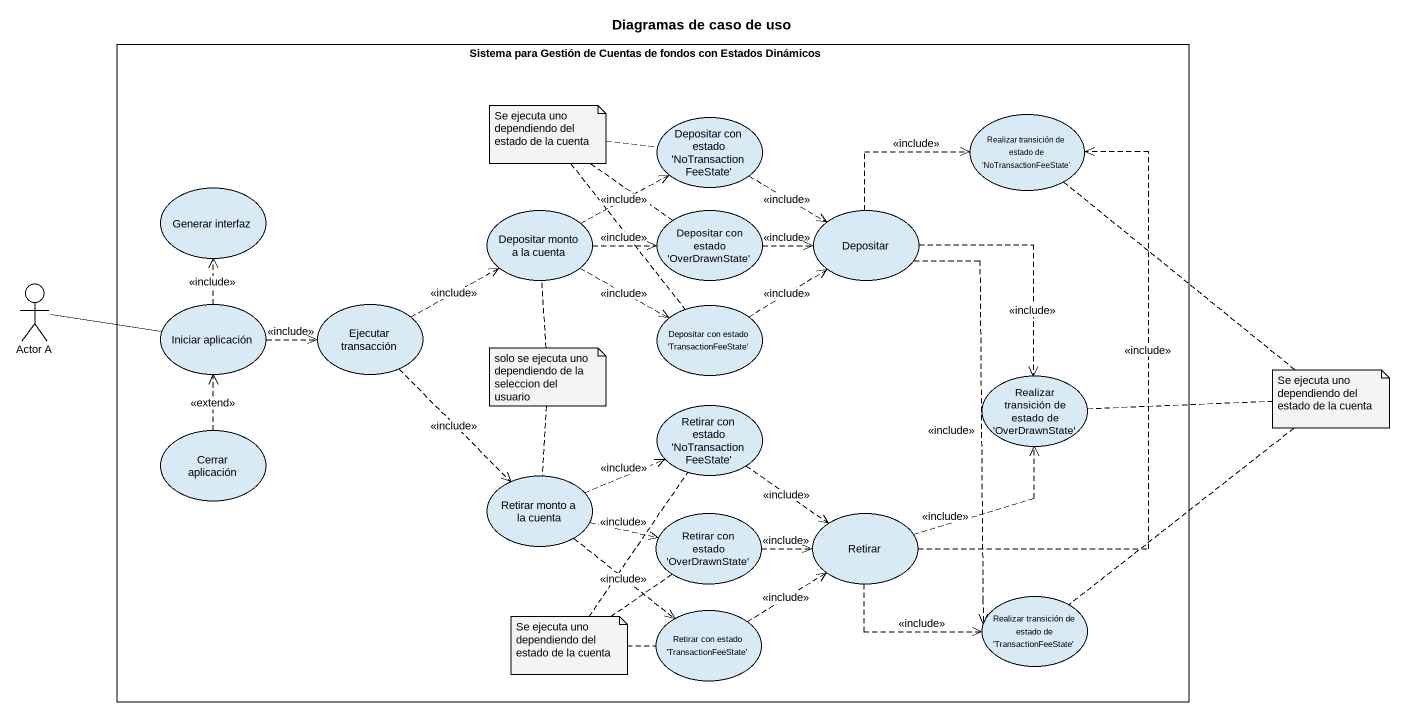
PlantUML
@startuml
title Diagramas de caso de uso
rectangle "Sistema para Gestión de Cuentas de fondos con Estados Dinámicos" as Sistema_para_Gestión_de {
  usecase "Depositar con estado 'NoTransactionFeeState'" as Depositar_con_estado
  usecase "Realizar transición de estado de 'NoTransactionFeeState'" as Realizar_transición_de
  usecase "Generar interfaz" as Generar_interfaz
  usecase "Depositar monto a la cuenta" as Depositar_monto_a_la_cuenta
  usecase "Depositar con estado 'OverDrawnState'" as Depositar_con_estado_2
  usecase Depositar
  usecase "Iniciar aplicación" as Iniciar_aplicación
  usecase "Ejecutar transacción" as Ejecutar_transacción
  usecase "Depositar con estado 'TransactionFeeState'" as Depositar_con_estado_3
  usecase "Realizar transición de estado de 'OverDrawnState'" as Realizar_transición_de_2
  usecase "Retirar con estado 'NoTransactionFeeState'" as Retirar_con_estado
  usecase "Cerrar aplicación" as Cerrar_aplicación
  usecase "Retirar monto a la cuenta" as Retirar_monto_a_la_cuenta
  usecase "Retirar con estado 'OverDrawnState'" as Retirar_con_estado_2
  usecase Retirar
  usecase "Realizar transición de estado de 'TransactionFeeState'" as Realizar_transición_de_3
  usecase "Retirar con estado 'TransactionFeeState'" as Retirar_con_estado_3
}
actor "Actor A" as Actor_A
Depositar_con_estado .right.> Depositar : <<include>>
Depositar_monto_a_la_cuenta .right.> Depositar_con_estado : <<include>>
Depositar_monto_a_la_cuenta .right.> Depositar_con_estado_2 : <<include>>
Depositar_monto_a_la_cuenta .right.> Depositar_con_estado_3 : <<include>>
Depositar_con_estado_2 .right.> Depositar : <<include>>
Depositar .right.> Realizar_transición_de : <<include>>
Depositar ..> Realizar_transición_de_2 : <<include>>
Depositar ..> Realizar_transición_de_3 : <<include>>
Actor_A -right- Iniciar_aplicación
Iniciar_aplicación .up.> Generar_interfaz : <<include>>
Iniciar_aplicación .right.> Ejecutar_transacción : <<include>>
Ejecutar_transacción .right.> Depositar_monto_a_la_cuenta : <<include>>
Ejecutar_transacción ..> Retirar_monto_a_la_cuenta : <<include>>
Depositar_con_estado_3 .up.> Depositar : <<include>>
Retirar_con_estado ..> Retirar : <<include>>
Cerrar_aplicación .up.> Iniciar_aplicación : <<extend>>
Retirar_monto_a_la_cuenta .right.> Retirar_con_estado : <<include>>
Retirar_monto_a_la_cuenta .right.> Retirar_con_estado_2 : <<include>>
Retirar_monto_a_la_cuenta ..> Retirar_con_estado_3 : <<include>>
Retirar_con_estado_2 .right.> Retirar : <<include>>
Retirar .up.> Realizar_transición_de : <<include>>
Retirar .up.> Realizar_transición_de_2 : <<include>>
Retirar .right.> Realizar_transición_de_3 : <<include>>
Retirar_con_estado_3 .up.> Retirar : <<include>>
note as N1
  Se ejecuta uno dependiendo del estado de la cuenta
end note
N1 .. Depositar_con_estado
N1 .. Depositar_con_estado_2
N1 .. Depositar_con_estado_3
note as N2
  solo se ejecuta uno dependiendo de la seleccion del usuario
end note
N2 .. Depositar_monto_a_la_cuenta
N2 .. Retirar_monto_a_la_cuenta
note as N3
  Se ejecuta uno dependiendo del estado de la cuenta
end note
N3 .. Realizar_transición_de
N3 .. Realizar_transición_de_2
N3 .. Realizar_transición_de_3
note as N4
  Se ejecuta uno dependiendo del estado de la cuenta
end note
N4 .. Retirar_con_estado_3
N4 .. Retirar_con_estado_2
N4 .. Retirar_con_estado
@enduml
